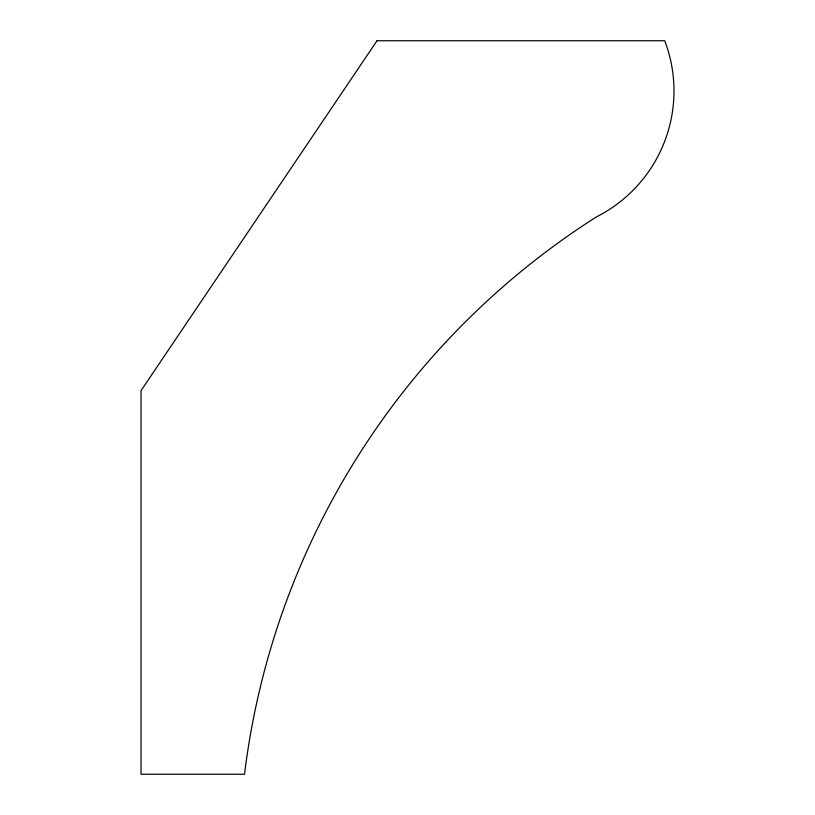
<?xml version="1.0" encoding="UTF-8"?>
<svg xmlns="http://www.w3.org/2000/svg" width="815" height="815" viewBox="0 0 815 815"><rect width="100%" height="100%" fill="white"/><g stroke="black" fill="none" stroke-linecap="round" stroke-linejoin="round"><path stroke-width="1.22" d="M377.019 40.75L141.026 390.64L141.026 774.25L244.52 774.25A771.673 771.673 0 0 1 596.58 216.81A140.995 140.995 0 0 0 664.734 40.75L377.019 40.75"/></g></svg>
